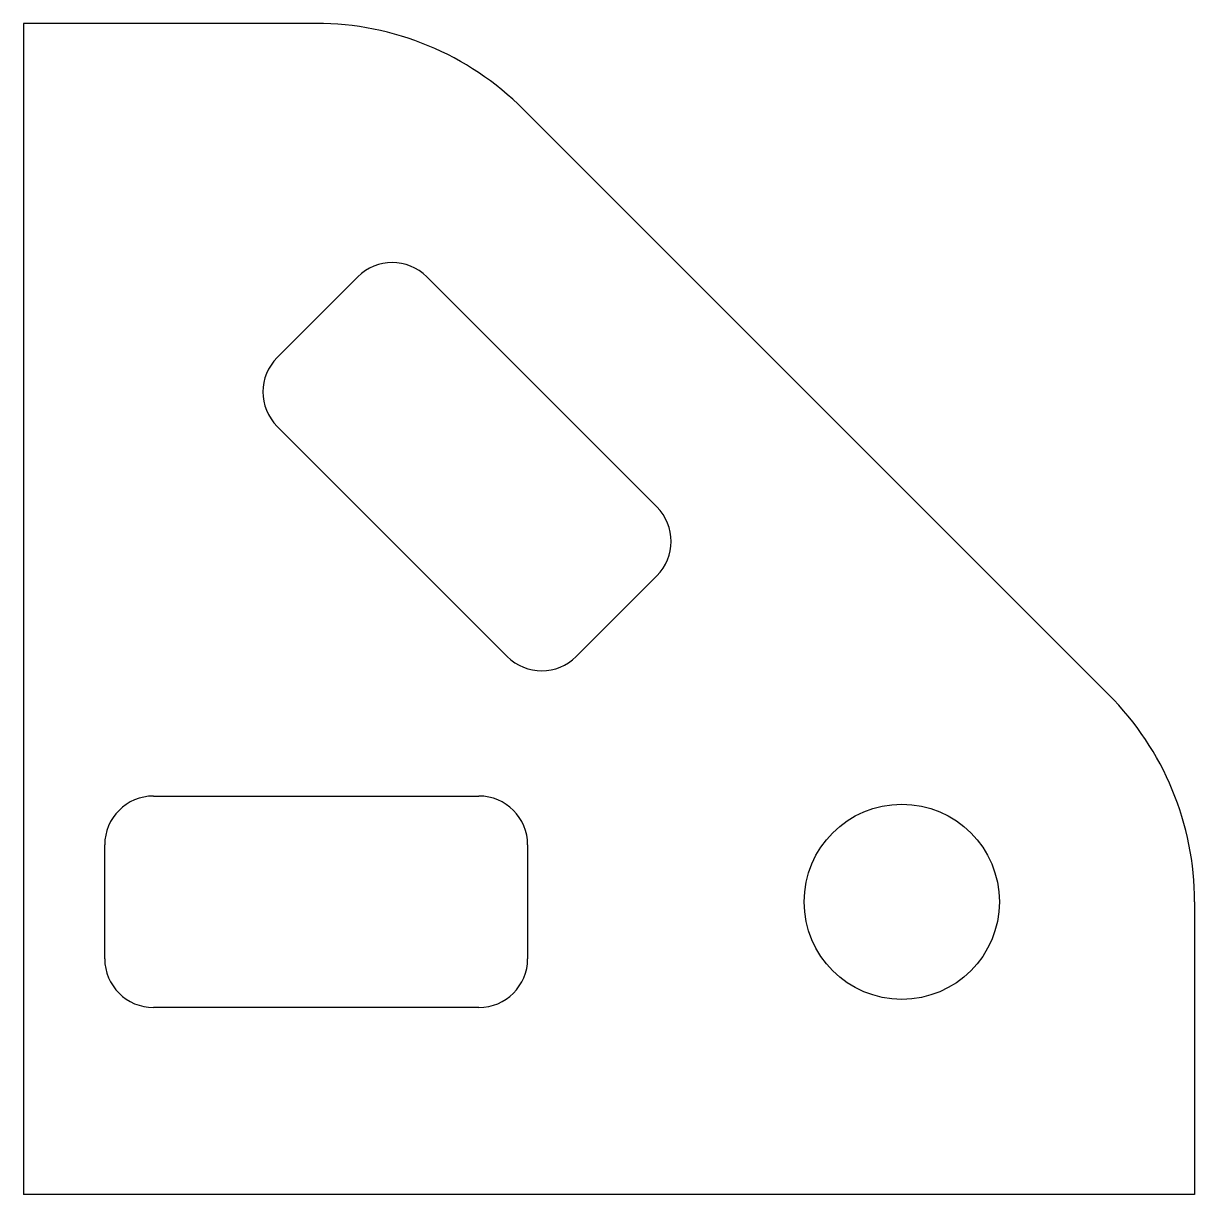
# Model space of a CAD drawing. Header units: millimetres. Extents: x 162.8 to 180.8, y 175.8 to 193.8.
import ezdxf

# ---------------------------------------------------------------- set-up
doc = ezdxf.new("R2010")
doc.units = ezdxf.units.MM
doc.layers.add('Default', color=7, linetype='Continuous')

msp = doc.modelspace()

# ---------------------------------------------------------------- linework, layer by layer
at = {"layer": 'Default', "color": 7, "linetype": 'Continuous'}
for p, q in [((162.842, 193.824), (162.842, 175.824)), ((167.342, 193.824), (162.842, 193.824)), ((179.524, 183.506), (170.524, 192.506)), ((166.743, 188.691), (167.981, 189.929)), ((169.041, 189.929), (172.577, 186.393)), ((170.279, 184.095), (166.743, 187.631)), ((172.577, 185.332), (171.339, 184.095)), ((164.842, 181.949), (169.842, 181.949)), ((164.092, 179.449), (164.092, 181.199)), ((170.592, 181.199), (170.592, 179.449)), ((180.842, 180.324), (180.842, 175.824)), ((169.842, 178.699), (164.842, 178.699)), ((180.842, 175.824), (162.842, 175.824))]:
    msp.add_line(p, q, dxfattribs=at)
msp.add_circle((176.342, 180.324), 1.5, dxfattribs=at)
for centre, radius, start, end in [((167.342, 189.324), 4.5, 45, 90), ((168.511, 189.398), 0.75, 45, 135), ((167.274, 188.161), 0.75, 135, 225), ((172.047, 185.863), 0.75, 315, 45), ((170.809, 184.625), 0.75, 225, 315), ((176.342, 180.324), 4.5, 0, 45), ((164.842, 181.199), 0.75, 90, 180), ((169.842, 181.199), 0.75, 0, 90), ((164.842, 179.449), 0.75, 180, 270), ((169.842, 179.449), 0.75, 270, 0)]:
    msp.add_arc(centre, radius, start, end, dxfattribs=at)

doc.saveas('drawing.dxf')
